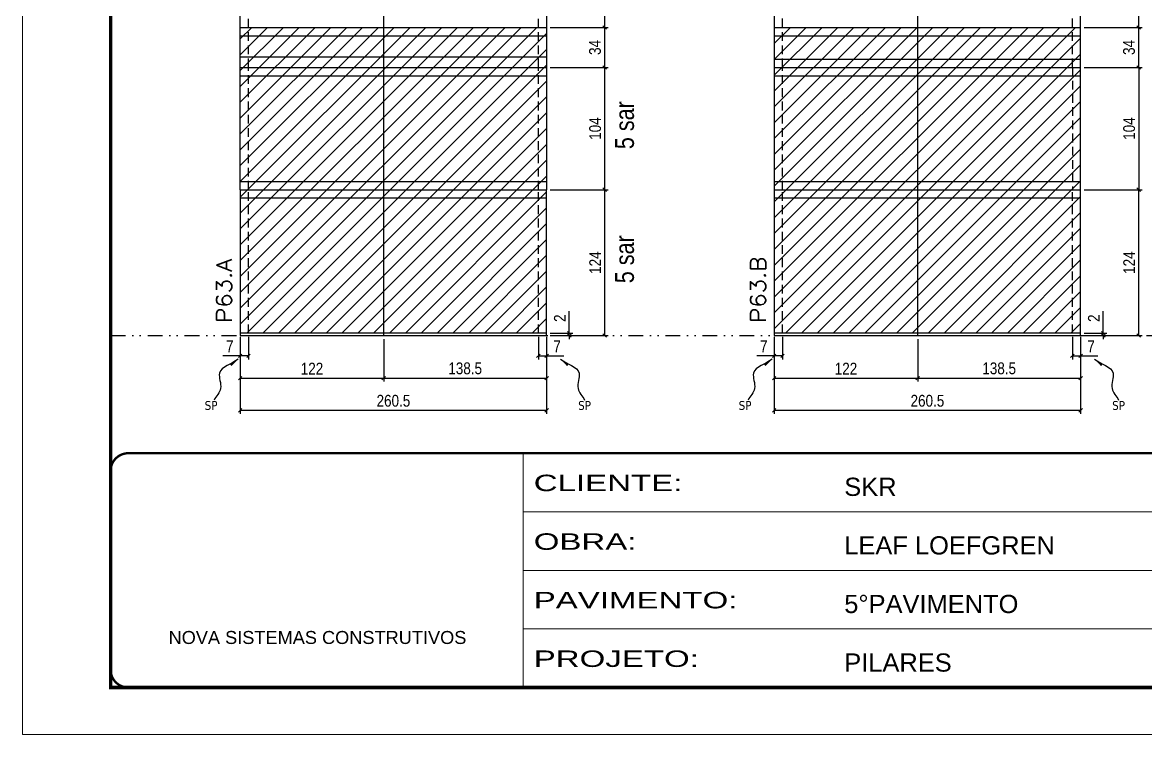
# Model space of a CAD drawing. Extents: x 14400 to 27878, y -21631 to 6985.
# Drawn here: x 16012 to 16967, y 1340 to 1946 of the extents above; entities that cross this region are included whole.
import ezdxf

# ---------------------------------------------------------------- set-up
doc = ezdxf.new("R2010")
doc.units = 0
for name, pattern in [('CONTINUO', [0]), ('DASHED', [0.75, 0.5, -0.25]), ('DIVIDE2', [0.625, 0.25, -0.125, 0, -0.125, 0, -0.125]), ('HIDDEN', [0.375, 0.25, -0.125])]:
    doc.linetypes.add(name, pattern=pattern)
for name, color, linetype in [('COTA', 241, 'Continuous'), ('NOMENCLATURA', 7, 'Continuous'), ('Nível', 160, 'Continuous'), ('Painéis', 200, 'Continuous'), ('SARR_2.2x7', 40, 'Continuous'), ('Sarrafo de Pressão', 42, 'HIDDEN'), ('texto', 7, 'Continuous')]:
    doc.layers.add(name, color=color, linetype=linetype)
for name, color, linetype, lineweight in [('Folhas', 255, 'Continuous', 9), ('Hachura', 251, 'Continuous', 9), ('SARRAFO DE PRESSAO', 251, 'DASHED', 9), ('Texto Seção', 7, 'Continuous', 15)]:
    doc.layers.add(name, color=color, linetype=linetype, lineweight=lineweight)
doc.styles.add('ARIAL', font='arial.ttf')
doc.styles.add('ARIAL_NARROW', font='ARIALN.TTF', dxfattribs={"height": 0.2})
doc.styles.add('COTA TECNICA', font='techl___.ttf', dxfattribs={"height": 10})
doc.styles.add('COTA TECNICA-50', font='techl___.ttf', dxfattribs={"height": 10})
doc.styles.add('REGUA-120', font='ROMANS.shx', dxfattribs={"height": 15})
doc.styles.get("Standard").update_dxf_attribs({"font": 'arial.ttf'})
doc.styles.add('Tecnologia', font='')
doc.styles.get('Tecnologia').set_extended_font_data('Forgotten Futurist')
doc.dimstyles.new('COTA PAINEL-50', dxfattribs={"dimtxt": 10, "dimasz": 3, "dimexe": 3, "dimexo": 3, "dimgap": 3, "dimtad": 1, "dimdec": 1, "dimzin": 12, "dimdsep": 46, "dimtxsty": 'COTA TECNICA-50', "dimblk1": 'OBLIQUE', "dimblk2": 'OBLIQUE', "dimsah": 1, "dimcen": 0.9, "dimclrd": 4, "dimclre": 4, "dimclrt": 240, "dimadec": 1, "dimazin": 3, "dimtfac": 1, "dimtdec": 1, "dimtmove": 0, "dimatfit": 3, "dimfxl": 1, "dimtolj": 1, "dimtzin": 12, "dimarcsym": 0})
doc.dimstyles.new('PAINEL', dxfattribs={"dimtxt": 10, "dimasz": 3, "dimexe": 3, "dimexo": 3, "dimgap": 3, "dimtad": 1, "dimdec": 1, "dimzin": 12, "dimdsep": 46, "dimtxsty": 'COTA TECNICA', "dimblk1": 'OBLIQUE', "dimblk2": 'OBLIQUE', "dimsah": 1, "dimcen": 0.9, "dimclrd": 4, "dimclre": 4, "dimclrt": 240, "dimadec": 1, "dimazin": 3, "dimtfac": 1, "dimtdec": 1, "dimtmove": 0, "dimatfit": 3, "dimfxl": 1, "dimtolj": 1, "dimtzin": 12, "dimarcsym": 0})
doc.dimstyles.get("Standard").update_dxf_attribs({"dimtxt": 0.18, "dimasz": 0.18, "dimexe": 0.18, "dimexo": 0.0625, "dimgap": 0.09, "dimtad": 0, "dimtih": 1, "dimtoh": 1, "dimdec": 4, "dimzin": 0, "dimdsep": 46, "dimtxsty": 'Standard', "dimcen": 0.09, "dimadec": 0, "dimazin": 0, "dimtfac": 1, "dimtdec": 4, "dimtofl": 0, "dimtmove": 0, "dimatfit": 3, "dimfxl": 1, "dimtolj": 1, "dimtzin": 0, "dimarcsym": 0})

# ---------------------------------------------------------------- blocks, each defined once
blk = doc.blocks.new('9999999999')
at = {"color": 30, "linetype": 'CONTINUO'}
for p, q in [((98564.56, 34230.21), (98564.56, 34429.45)), ((98564.56, 34379.64), (99583.98, 34379.64)), ((98564.56, 34329.83), (99487.98, 34329.83)), ((98564.56, 34280.02), (99487.98, 34280.02))]:
    blk.add_line(p, q, dxfattribs=at)
at = {"color": 30, "linetype": 'CONTINUO', "const_width": 2}
blk.add_lwpolyline([(99583.98, 34230.21), (99583.98, 34414.45, 0.414214), (99568.98, 34429.45), (98228.98, 34429.45, 0.414214), (98213.98, 34414.45), (98213.98, 34245.21, 0.414214), (98228.98, 34230.21), (99583.98, 34230.21)], format="xyb", dxfattribs=at)
at = {"layer": 'Folhas'}
blk.add_lwpolyline([(98138.98, 34190.21), (99623.98, 34190.21), (99623.98, 35240.21), (98138.98, 35240.21)], close=True, dxfattribs=at)
at = {"layer": 'Folhas', "color": 30, "const_width": 3}
blk.add_lwpolyline([(98213.98, 34230.21), (99583.98, 34230.21), (99583.98, 35200.21), (98213.98, 35200.21)], close=True, dxfattribs=at)
at = {"color": 7, "linetype": 'Continuous', "ltscale": 5, "style": 'ARIAL'}
for s, height, p in [('SKR', 15.483, (98837.68, 34393.13)), ('LEAF LOEFGREN', 15.4829, (98837.68, 34343.32)), ('5°PAVIMENTO', 15.4829, (98837.68, 34293.51)), ('NOVA SISTEMAS CONSTRUTIVOS', 11.0592, (98263.19, 34267.21)), ('PILARES', 15.483, (98837.68, 34243.7))]:
    blk.add_text(s, height=height, dxfattribs=at).set_placement(p)
at = {"layer": 'Folhas', "color": 7, "style": 'Tecnologia', "width": 1.5}
for s, p in [('CLIENTE:', (98573.65, 34397.17)), ('OBRA:', (98573.65, 34347.31)), ('PAVIMENTO:', (98573.65, 34297.5)), ('PROJETO:', (98573.65, 34247.69))]:
    blk.add_text(s, height=14, dxfattribs=at).set_placement(p)
blk = doc.blocks.new('_Oblique')
at = {"color": 0, "linetype": 'ByBlock', "lineweight": -2}
blk.add_line((-0.5, -0.5), (0.5, 0.5), dxfattribs=at)
blk = doc.blocks.new('*D844')
at = {"layer": 'COTA', "color": 4, "lineweight": -2, "transparency": 16777216}
for p, q in [((16651.13, 1678.71), (16651.13, 1613.09)), ((16911.63, 1678.71), (16911.63, 1613.09)), ((16911.63, 1616.09), (16651.13, 1616.09))]:
    blk.add_line(p, q, dxfattribs=at)
at = {"layer": 'Defpoints', "color": 0, "transparency": 16777216}
for p in [(16651.13, 1681.71), (16911.63, 1681.71), (16651.13, 1616.09)]:
    blk.add_point(p, dxfattribs=at)
at = {"layer": 'COTA', "color": 4, "lineweight": -2, "transparency": 16777216, "xscale": 3, "yscale": 3, "zscale": 3, "rotation": 180}
blk.add_blockref('_Oblique', (16651.13, 1616.09), dxfattribs=at)
at = {"layer": 'COTA', "color": 4, "lineweight": -2, "transparency": 16777216, "xscale": 3, "yscale": 3, "zscale": 3}
blk.add_blockref('_Oblique', (16911.63, 1616.09), dxfattribs=at)
at = {"layer": 'COTA', "color": 240, "transparency": 16777216, "insert": (16781.38, 1624.2), "char_height": 10, "attachment_point": 5, "style": 'COTA TECNICA'}
blk.add_mtext('\\A1;260.5', dxfattribs=at)
blk = doc.blocks.new('*D845')
at = {"layer": 'COTA', "color": 4, "lineweight": -2, "transparency": 16777216}
for p, q in [((16904.63, 1678.71), (16904.63, 1659.47)), ((16911.63, 1676.71), (16911.63, 1659.47)), ((16904.63, 1662.47), (16911.63, 1662.47)), ((16911.63, 1662.47), (16926.36, 1662.47))]:
    blk.add_line(p, q, dxfattribs=at)
at = {"layer": 'Defpoints', "color": 0, "transparency": 16777216}
for p in [(16904.63, 1681.71), (16911.63, 1679.71), (16911.63, 1662.47)]:
    blk.add_point(p, dxfattribs=at)
at = {"layer": 'COTA', "color": 4, "lineweight": -2, "transparency": 16777216, "xscale": 3, "yscale": 3, "zscale": 3, "rotation": 180}
blk.add_blockref('_Oblique', (16904.63, 1662.47), dxfattribs=at)
at = {"layer": 'COTA', "color": 4, "lineweight": -2, "transparency": 16777216, "xscale": 3, "yscale": 3, "zscale": 3}
blk.add_blockref('_Oblique', (16911.63, 1662.47), dxfattribs=at)
at = {"layer": 'COTA', "color": 240, "transparency": 16777216, "insert": (16920.49, 1670.54), "char_height": 10, "attachment_point": 5, "style": 'COTA TECNICA-50'}
blk.add_mtext('\\A1;7', dxfattribs=at)
blk = doc.blocks.new('*D846')
at = {"layer": 'COTA', "color": 4, "lineweight": -2, "transparency": 16777216}
for p, q in [((16651.13, 1676.71), (16651.13, 1659.47)), ((16658.13, 1678.71), (16658.13, 1659.47)), ((16651.13, 1662.47), (16636.4, 1662.47)), ((16658.13, 1662.47), (16651.13, 1662.47))]:
    blk.add_line(p, q, dxfattribs=at)
at = {"layer": 'Defpoints', "color": 0, "transparency": 16777216}
for p in [(16658.13, 1681.71), (16651.13, 1679.71), (16651.13, 1662.47)]:
    blk.add_point(p, dxfattribs=at)
at = {"layer": 'COTA', "color": 4, "lineweight": -2, "transparency": 16777216, "xscale": 3, "yscale": 3, "zscale": 3, "rotation": 180}
blk.add_blockref('_Oblique', (16651.13, 1662.47), dxfattribs=at)
at = {"layer": 'COTA', "color": 4, "lineweight": -2, "transparency": 16777216, "xscale": 3, "yscale": 3, "zscale": 3}
blk.add_blockref('_Oblique', (16658.13, 1662.47), dxfattribs=at)
at = {"layer": 'COTA', "color": 240, "transparency": 16777216, "insert": (16642.26, 1670.54), "char_height": 10, "attachment_point": 5, "style": 'COTA TECNICA-50'}
blk.add_mtext('\\A1;7', dxfattribs=at)
blk = doc.blocks.new('*D847')
at = {"layer": 'COTA', "color": 4, "lineweight": -2, "transparency": 16777216}
for p, q in [((16930.89, 1681.71), (16930.89, 1700.51)), ((16914.63, 1681.71), (16933.89, 1681.71)), ((16930.89, 1679.71), (16930.89, 1681.71)), ((16914.63, 1679.71), (16933.89, 1679.71)), ((16930.89, 1679.71), (16930.89, 1676.71))]:
    blk.add_line(p, q, dxfattribs=at)
at = {"layer": 'Defpoints', "color": 0, "transparency": 16777216}
for p in [(16911.63, 1681.71), (16911.63, 1679.71), (16930.89, 1679.71)]:
    blk.add_point(p, dxfattribs=at)
at = {"layer": 'COTA', "color": 4, "lineweight": -2, "transparency": 16777216, "xscale": 3, "yscale": 3, "zscale": 3}
for p, rotation in [((16930.89, 1681.71), 270), ((16930.89, 1679.71), 90)]:
    blk.add_blockref('_Oblique', p, dxfattribs=dict(at, rotation=rotation))
at = {"layer": 'COTA', "color": 240, "transparency": 16777216, "insert": (16922.89, 1694.46), "char_height": 10, "attachment_point": 5, "rotation": 90, "style": 'COTA TECNICA-50'}
blk.add_mtext('\\A1;2', dxfattribs=at)
blk = doc.blocks.new('*D859')
at = {"layer": 'COTA', "color": 4, "linetype": 'ByBlock', "lineweight": -2, "transparency": 16777216}
for p, q in [((16914.63, 1803.71), (16964, 1803.71)), ((16961, 1679.71), (16961, 1803.71)), ((16914.63, 1679.71), (16964, 1679.71))]:
    blk.add_line(p, q, dxfattribs=at)
at = {"layer": 'Defpoints', "color": 0, "linetype": 'ByBlock', "transparency": 16777216}
for p in [(16911.63, 1803.71), (16961, 1803.71), (16911.63, 1679.71)]:
    blk.add_point(p, dxfattribs=at)
at = {"layer": 'COTA', "color": 4, "linetype": 'ByBlock', "lineweight": -2, "transparency": 16777216, "xscale": 3, "yscale": 3, "zscale": 3}
for p, rotation in [((16961, 1803.71), 90), ((16961, 1679.71), 270)]:
    blk.add_blockref('_Oblique', p, dxfattribs=dict(at, rotation=rotation))
at = {"layer": 'COTA', "color": 240, "linetype": 'ByBlock', "transparency": 16777216, "insert": (16952.92, 1741.71), "char_height": 10, "attachment_point": 5, "rotation": 90, "style": 'COTA TECNICA'}
blk.add_mtext('\\A1;124', dxfattribs=at)
blk = doc.blocks.new('*D860')
at = {"layer": 'COTA', "color": 4, "lineweight": -2, "transparency": 16777216}
for p, q in [((16773.13, 1676.71), (16773.13, 1640.53)), ((16911.63, 1676.71), (16911.63, 1640.53)), ((16773.13, 1643.53), (16911.63, 1643.53))]:
    blk.add_line(p, q, dxfattribs=at)
at = {"layer": 'Defpoints', "color": 0, "transparency": 16777216}
for p in [(16773.13, 1679.71), (16911.63, 1679.71), (16911.63, 1643.53)]:
    blk.add_point(p, dxfattribs=at)
at = {"layer": 'COTA', "color": 4, "lineweight": -2, "transparency": 16777216, "xscale": 3, "yscale": 3, "zscale": 3, "rotation": 180}
blk.add_blockref('_Oblique', (16773.13, 1643.53), dxfattribs=at)
at = {"layer": 'COTA', "color": 4, "lineweight": -2, "transparency": 16777216, "xscale": 3, "yscale": 3, "zscale": 3}
blk.add_blockref('_Oblique', (16911.63, 1643.53), dxfattribs=at)
at = {"layer": 'COTA', "color": 240, "transparency": 16777216, "insert": (16842.38, 1651.77), "char_height": 10, "attachment_point": 5, "style": 'COTA TECNICA'}
blk.add_mtext('\\A1;138.5', dxfattribs=at)
blk = doc.blocks.new('*D861')
at = {"layer": 'COTA', "color": 4, "lineweight": -2, "transparency": 16777216}
for p, q in [((16651.13, 1676.71), (16651.13, 1640.53)), ((16773.13, 1676.71), (16773.13, 1640.53)), ((16651.13, 1643.53), (16773.13, 1643.53))]:
    blk.add_line(p, q, dxfattribs=at)
at = {"layer": 'Defpoints', "color": 0, "transparency": 16777216}
for p in [(16651.13, 1679.71), (16773.13, 1679.71), (16773.13, 1643.53)]:
    blk.add_point(p, dxfattribs=at)
at = {"layer": 'COTA', "color": 4, "lineweight": -2, "transparency": 16777216, "xscale": 3, "yscale": 3, "zscale": 3, "rotation": 180}
blk.add_blockref('_Oblique', (16651.13, 1643.53), dxfattribs=at)
at = {"layer": 'COTA', "color": 4, "lineweight": -2, "transparency": 16777216, "xscale": 3, "yscale": 3, "zscale": 3}
blk.add_blockref('_Oblique', (16773.13, 1643.53), dxfattribs=at)
at = {"layer": 'COTA', "color": 240, "transparency": 16777216, "insert": (16712.13, 1651.59), "char_height": 10, "attachment_point": 5, "style": 'COTA TECNICA'}
blk.add_mtext('\\A1;122', dxfattribs=at)
blk = doc.blocks.new('*D854')
at = {"layer": 'COTA', "color": 4, "lineweight": -2, "transparency": 16777216}
for p, q in [((16197.12, 1678.71), (16197.12, 1613.09)), ((16457.62, 1678.71), (16457.62, 1613.09)), ((16457.62, 1616.09), (16197.12, 1616.09))]:
    blk.add_line(p, q, dxfattribs=at)
at = {"layer": 'Defpoints', "color": 0, "transparency": 16777216}
for p in [(16197.12, 1681.71), (16457.62, 1681.71), (16197.12, 1616.09)]:
    blk.add_point(p, dxfattribs=at)
at = {"layer": 'COTA', "color": 4, "lineweight": -2, "transparency": 16777216, "xscale": 3, "yscale": 3, "zscale": 3, "rotation": 180}
blk.add_blockref('_Oblique', (16197.12, 1616.09), dxfattribs=at)
at = {"layer": 'COTA', "color": 4, "lineweight": -2, "transparency": 16777216, "xscale": 3, "yscale": 3, "zscale": 3}
blk.add_blockref('_Oblique', (16457.62, 1616.09), dxfattribs=at)
at = {"layer": 'COTA', "color": 240, "transparency": 16777216, "insert": (16327.37, 1624.2), "char_height": 10, "attachment_point": 5, "style": 'COTA TECNICA'}
blk.add_mtext('\\A1;260.5', dxfattribs=at)
blk = doc.blocks.new('*D855')
at = {"layer": 'COTA', "color": 4, "lineweight": -2, "transparency": 16777216}
for p, q in [((16450.62, 1678.71), (16450.62, 1659.47)), ((16457.62, 1676.71), (16457.62, 1659.47)), ((16450.62, 1662.47), (16457.62, 1662.47)), ((16457.62, 1662.47), (16472.35, 1662.47))]:
    blk.add_line(p, q, dxfattribs=at)
at = {"layer": 'Defpoints', "color": 0, "transparency": 16777216}
for p in [(16450.62, 1681.71), (16457.62, 1679.71), (16457.62, 1662.47)]:
    blk.add_point(p, dxfattribs=at)
at = {"layer": 'COTA', "color": 4, "lineweight": -2, "transparency": 16777216, "xscale": 3, "yscale": 3, "zscale": 3, "rotation": 180}
blk.add_blockref('_Oblique', (16450.62, 1662.47), dxfattribs=at)
at = {"layer": 'COTA', "color": 4, "lineweight": -2, "transparency": 16777216, "xscale": 3, "yscale": 3, "zscale": 3}
blk.add_blockref('_Oblique', (16457.62, 1662.47), dxfattribs=at)
at = {"layer": 'COTA', "color": 240, "transparency": 16777216, "insert": (16466.49, 1670.54), "char_height": 10, "attachment_point": 5, "style": 'COTA TECNICA-50'}
blk.add_mtext('\\A1;7', dxfattribs=at)
blk = doc.blocks.new('*D856')
at = {"layer": 'COTA', "color": 4, "lineweight": -2, "transparency": 16777216}
for p, q in [((16197.12, 1676.71), (16197.12, 1659.47)), ((16204.12, 1678.71), (16204.12, 1659.47)), ((16197.12, 1662.47), (16182.39, 1662.47)), ((16204.12, 1662.47), (16197.12, 1662.47))]:
    blk.add_line(p, q, dxfattribs=at)
at = {"layer": 'Defpoints', "color": 0, "transparency": 16777216}
for p in [(16204.12, 1681.71), (16197.12, 1679.71), (16197.12, 1662.47)]:
    blk.add_point(p, dxfattribs=at)
at = {"layer": 'COTA', "color": 4, "lineweight": -2, "transparency": 16777216, "xscale": 3, "yscale": 3, "zscale": 3, "rotation": 180}
blk.add_blockref('_Oblique', (16197.12, 1662.47), dxfattribs=at)
at = {"layer": 'COTA', "color": 4, "lineweight": -2, "transparency": 16777216, "xscale": 3, "yscale": 3, "zscale": 3}
blk.add_blockref('_Oblique', (16204.12, 1662.47), dxfattribs=at)
at = {"layer": 'COTA', "color": 240, "transparency": 16777216, "insert": (16188.25, 1670.54), "char_height": 10, "attachment_point": 5, "style": 'COTA TECNICA-50'}
blk.add_mtext('\\A1;7', dxfattribs=at)
blk = doc.blocks.new('*D857')
at = {"layer": 'COTA', "color": 4, "lineweight": -2, "transparency": 16777216}
for p, q in [((16476.88, 1681.71), (16476.88, 1700.51)), ((16460.62, 1681.71), (16479.88, 1681.71)), ((16476.88, 1679.71), (16476.88, 1681.71)), ((16460.62, 1679.71), (16479.88, 1679.71)), ((16476.88, 1679.71), (16476.88, 1676.71))]:
    blk.add_line(p, q, dxfattribs=at)
at = {"layer": 'Defpoints', "color": 0, "transparency": 16777216}
for p in [(16457.62, 1681.71), (16457.62, 1679.71), (16476.88, 1679.71)]:
    blk.add_point(p, dxfattribs=at)
at = {"layer": 'COTA', "color": 4, "lineweight": -2, "transparency": 16777216, "xscale": 3, "yscale": 3, "zscale": 3}
for p, rotation in [((16476.88, 1681.71), 270), ((16476.88, 1679.71), 90)]:
    blk.add_blockref('_Oblique', p, dxfattribs=dict(at, rotation=rotation))
at = {"layer": 'COTA', "color": 240, "transparency": 16777216, "insert": (16468.88, 1694.46), "char_height": 10, "attachment_point": 5, "rotation": 90, "style": 'COTA TECNICA-50'}
blk.add_mtext('\\A1;2', dxfattribs=at)
blk = doc.blocks.new('*D863')
at = {"layer": 'COTA', "color": 4, "lineweight": -2, "transparency": 16777216}
for p, q in [((16319.12, 1676.71), (16319.12, 1640.53)), ((16457.62, 1676.71), (16457.62, 1640.53)), ((16319.12, 1643.53), (16457.62, 1643.53))]:
    blk.add_line(p, q, dxfattribs=at)
at = {"layer": 'Defpoints', "color": 0, "transparency": 16777216}
for p in [(16319.12, 1679.71), (16457.62, 1679.71), (16457.62, 1643.53)]:
    blk.add_point(p, dxfattribs=at)
at = {"layer": 'COTA', "color": 4, "lineweight": -2, "transparency": 16777216, "xscale": 3, "yscale": 3, "zscale": 3, "rotation": 180}
blk.add_blockref('_Oblique', (16319.12, 1643.53), dxfattribs=at)
at = {"layer": 'COTA', "color": 4, "lineweight": -2, "transparency": 16777216, "xscale": 3, "yscale": 3, "zscale": 3}
blk.add_blockref('_Oblique', (16457.62, 1643.53), dxfattribs=at)
at = {"layer": 'COTA', "color": 240, "transparency": 16777216, "insert": (16388.37, 1651.77), "char_height": 10, "attachment_point": 5, "style": 'COTA TECNICA'}
blk.add_mtext('\\A1;138.5', dxfattribs=at)
blk = doc.blocks.new('*D864')
at = {"layer": 'COTA', "color": 4, "lineweight": -2, "transparency": 16777216}
for p, q in [((16197.12, 1676.71), (16197.12, 1640.53)), ((16319.12, 1676.71), (16319.12, 1640.53)), ((16197.12, 1643.53), (16319.12, 1643.53))]:
    blk.add_line(p, q, dxfattribs=at)
at = {"layer": 'Defpoints', "color": 0, "transparency": 16777216}
for p in [(16197.12, 1679.71), (16319.12, 1679.71), (16319.12, 1643.53)]:
    blk.add_point(p, dxfattribs=at)
at = {"layer": 'COTA', "color": 4, "lineweight": -2, "transparency": 16777216, "xscale": 3, "yscale": 3, "zscale": 3, "rotation": 180}
blk.add_blockref('_Oblique', (16197.12, 1643.53), dxfattribs=at)
at = {"layer": 'COTA', "color": 4, "lineweight": -2, "transparency": 16777216, "xscale": 3, "yscale": 3, "zscale": 3}
blk.add_blockref('_Oblique', (16319.12, 1643.53), dxfattribs=at)
at = {"layer": 'COTA', "color": 240, "transparency": 16777216, "insert": (16258.12, 1651.59), "char_height": 10, "attachment_point": 5, "style": 'COTA TECNICA'}
blk.add_mtext('\\A1;122', dxfattribs=at)
blk = doc.blocks.new('*D865')
at = {"layer": 'COTA', "color": 4, "lineweight": -2, "transparency": 16777216}
for p, q in [((16460.62, 1803.71), (16509.99, 1803.71)), ((16506.99, 1679.71), (16506.99, 1803.71)), ((16460.62, 1679.71), (16509.99, 1679.71))]:
    blk.add_line(p, q, dxfattribs=at)
at = {"layer": 'Defpoints', "color": 0, "transparency": 16777216}
for p in [(16457.62, 1803.71), (16506.99, 1803.71), (16457.62, 1679.71)]:
    blk.add_point(p, dxfattribs=at)
at = {"layer": 'COTA', "color": 4, "lineweight": -2, "transparency": 16777216, "xscale": 3, "yscale": 3, "zscale": 3}
for p, rotation in [((16506.99, 1803.71), 90), ((16506.99, 1679.71), 270)]:
    blk.add_blockref('_Oblique', p, dxfattribs=dict(at, rotation=rotation))
at = {"layer": 'COTA', "color": 240, "transparency": 16777216, "insert": (16498.91, 1741.71), "char_height": 10, "attachment_point": 5, "rotation": 90, "style": 'COTA TECNICA'}
blk.add_mtext('\\A1;124', dxfattribs=at)
blk = doc.blocks.new('*D867')
at = {"layer": 'COTA', "color": 4, "lineweight": -2, "transparency": 16777216}
for p, q in [((16460.62, 1907.71), (16509.99, 1907.71)), ((16506.99, 1803.71), (16506.99, 1907.71)), ((16460.62, 1803.71), (16509.99, 1803.71))]:
    blk.add_line(p, q, dxfattribs=at)
at = {"layer": 'Defpoints', "color": 0, "transparency": 16777216}
for p in [(16457.62, 1907.71), (16506.99, 1907.71), (16457.62, 1803.71)]:
    blk.add_point(p, dxfattribs=at)
at = {"layer": 'COTA', "color": 4, "lineweight": -2, "transparency": 16777216, "xscale": 3, "yscale": 3, "zscale": 3}
for p, rotation in [((16506.99, 1907.71), 90), ((16506.99, 1803.71), 270)]:
    blk.add_blockref('_Oblique', p, dxfattribs=dict(at, rotation=rotation))
at = {"layer": 'COTA', "color": 240, "transparency": 16777216, "insert": (16498.88, 1855.71), "char_height": 10, "attachment_point": 5, "rotation": 90, "style": 'COTA TECNICA'}
blk.add_mtext('\\A1;104', dxfattribs=at)
blk = doc.blocks.new('*D873')
at = {"layer": 'COTA', "color": 4, "lineweight": -2, "transparency": 16777216}
for p, q in [((16914.63, 1907.71), (16964, 1907.71)), ((16961, 1907.71), (16961, 1803.71)), ((16914.63, 1803.71), (16964, 1803.71))]:
    blk.add_line(p, q, dxfattribs=at)
at = {"layer": 'Defpoints', "color": 0, "transparency": 16777216}
for p in [(16911.63, 1907.71), (16911.63, 1803.71), (16961, 1803.71)]:
    blk.add_point(p, dxfattribs=at)
at = {"layer": 'COTA', "color": 4, "lineweight": -2, "transparency": 16777216, "xscale": 3, "yscale": 3, "zscale": 3}
for p, rotation in [((16961, 1907.71), 90), ((16961, 1803.71), 270)]:
    blk.add_blockref('_Oblique', p, dxfattribs=dict(at, rotation=rotation))
at = {"layer": 'COTA', "color": 240, "transparency": 16777216, "insert": (16952.89, 1855.71), "char_height": 10, "attachment_point": 5, "rotation": 90, "style": 'COTA TECNICA'}
blk.add_mtext('\\A1;104', dxfattribs=at)
blk = doc.blocks.new('*D1731')
at = {"layer": 'COTA', "color": 4, "lineweight": -2, "transparency": 16777216}
for p, q in [((16460.62, 2032.71), (16509.99, 2032.71)), ((16506.99, 1941.71), (16506.99, 2032.71)), ((16460.62, 1941.71), (16509.99, 1941.71))]:
    blk.add_line(p, q, dxfattribs=at)
at = {"layer": 'Defpoints', "color": 0, "transparency": 16777216}
for p in [(16457.62, 2032.71), (16506.99, 2032.71), (16457.62, 1941.71)]:
    blk.add_point(p, dxfattribs=at)
at = {"layer": 'COTA', "color": 4, "lineweight": -2, "transparency": 16777216, "xscale": 3, "yscale": 3, "zscale": 3}
for p, rotation in [((16506.99, 2032.71), 90), ((16506.99, 1941.71), 270)]:
    blk.add_blockref('_Oblique', p, dxfattribs=dict(at, rotation=rotation))
at = {"layer": 'COTA', "color": 240, "transparency": 16777216, "insert": (16498.9, 1987.21), "char_height": 10, "attachment_point": 5, "rotation": 90, "style": 'COTA TECNICA'}
blk.add_mtext('\\A1;91', dxfattribs=at)
blk = doc.blocks.new('*D3935')
at = {"layer": 'COTA', "color": 4, "lineweight": -2, "transparency": 16777216}
for p, q in [((16460.62, 1941.71), (16509.99, 1941.71)), ((16506.99, 1907.71), (16506.99, 1941.71)), ((16460.62, 1907.71), (16509.99, 1907.71))]:
    blk.add_line(p, q, dxfattribs=at)
at = {"layer": 'Defpoints', "color": 0, "transparency": 16777216}
for p in [(16457.62, 1941.71), (16506.99, 1941.71), (16457.62, 1907.71)]:
    blk.add_point(p, dxfattribs=at)
at = {"layer": 'COTA', "color": 4, "lineweight": -2, "transparency": 16777216, "xscale": 3, "yscale": 3, "zscale": 3}
for p, rotation in [((16506.99, 1941.71), 90), ((16506.99, 1907.71), 270)]:
    blk.add_blockref('_Oblique', p, dxfattribs=dict(at, rotation=rotation))
at = {"layer": 'COTA', "color": 240, "transparency": 16777216, "insert": (16498.77, 1924.71), "char_height": 10, "attachment_point": 5, "rotation": 90, "style": 'COTA TECNICA'}
blk.add_mtext('\\A1;34', dxfattribs=at)
blk = doc.blocks.new('*D3936')
at = {"layer": 'COTA', "color": 4, "lineweight": -2, "transparency": 16777216}
for p, q in [((16914.63, 1941.71), (16964, 1941.71)), ((16961, 1907.71), (16961, 1941.71)), ((16914.63, 1907.71), (16964, 1907.71))]:
    blk.add_line(p, q, dxfattribs=at)
at = {"layer": 'Defpoints', "color": 0, "transparency": 16777216}
for p in [(16911.63, 1941.71), (16961, 1941.71), (16911.63, 1907.71)]:
    blk.add_point(p, dxfattribs=at)
at = {"layer": 'COTA', "color": 4, "lineweight": -2, "transparency": 16777216, "xscale": 3, "yscale": 3, "zscale": 3}
for p, rotation in [((16961, 1941.71), 90), ((16961, 1907.71), 270)]:
    blk.add_blockref('_Oblique', p, dxfattribs=dict(at, rotation=rotation))
at = {"layer": 'COTA', "color": 240, "transparency": 16777216, "insert": (16952.78, 1924.71), "char_height": 10, "attachment_point": 5, "rotation": 90, "style": 'COTA TECNICA'}
blk.add_mtext('\\A1;34', dxfattribs=at)
blk = doc.blocks.new('*D3937')
at = {"layer": 'COTA', "color": 4, "lineweight": -2, "transparency": 16777216}
for p, q in [((16880.65, 2063.71), (16964, 2063.71)), ((16961, 1941.71), (16961, 2063.71)), ((16914.63, 1941.71), (16964, 1941.71))]:
    blk.add_line(p, q, dxfattribs=at)
at = {"layer": 'Defpoints', "color": 0, "transparency": 16777216}
for p in [(16877.65, 2063.71), (16961, 2063.71), (16911.63, 1941.71)]:
    blk.add_point(p, dxfattribs=at)
at = {"layer": 'COTA', "color": 4, "lineweight": -2, "transparency": 16777216, "xscale": 3, "yscale": 3, "zscale": 3}
for p, rotation in [((16961, 2063.71), 90), ((16961, 1941.71), 270)]:
    blk.add_blockref('_Oblique', p, dxfattribs=dict(at, rotation=rotation))
at = {"layer": 'COTA', "color": 240, "transparency": 16777216, "insert": (16952.94, 2002.71), "char_height": 10, "attachment_point": 5, "rotation": 90, "style": 'COTA TECNICA'}
blk.add_mtext('\\A1;122', dxfattribs=at)

msp = doc.modelspace()

# ---------------------------------------------------------------- hatches: boundary and pattern name
at = {"layer": 'Hachura', "linetype": 'ByBlock'}
h = msp.add_hatch(dxfattribs=at)
h.set_pattern_fill('ANSI31', color=256, scale=3)
h.paths.add_polyline_path([(16319.12, 1941.71), (16197.12, 1941.71), (16197.12, 1907.71), (16319.12, 1907.71)])
h.paths.add_polyline_path([(16457.62, 1941.71), (16319.12, 1941.71), (16319.12, 1907.71), (16457.62, 1907.71)])
h.paths.add_polyline_path([(16457.62, 1907.71), (16319.12, 1907.71), (16319.12, 1803.71), (16457.62, 1803.71)])
h.paths.add_polyline_path([(16319.12, 1907.71), (16197.12, 1907.71), (16197.12, 1803.71), (16319.12, 1803.71)])
h.paths.add_polyline_path([(16319.12, 1803.71), (16197.12, 1803.71), (16197.12, 1681.71), (16319.12, 1681.71)])
h.paths.add_polyline_path([(16457.62, 1803.71), (16319.12, 1803.71), (16319.12, 1681.71), (16457.62, 1681.71)])
h.paths.add_polyline_path([(16773.13, 1803.71), (16651.13, 1803.71), (16651.13, 1681.71), (16773.13, 1681.71)])
h.paths.add_polyline_path([(16911.63, 1803.71), (16773.13, 1803.71), (16773.13, 1681.71), (16911.63, 1681.71)])
h.paths.add_polyline_path([(16911.63, 1907.71), (16773.13, 1907.71), (16773.13, 1803.71), (16911.63, 1803.71)])
h.paths.add_polyline_path([(16773.13, 1907.71), (16651.13, 1907.71), (16651.13, 1803.71), (16773.13, 1803.71)])
h.paths.add_polyline_path([(16773.13, 1941.71), (16651.13, 1941.71), (16651.13, 1907.71), (16773.13, 1907.71)])
h.paths.add_polyline_path([(16911.63, 1941.71), (16773.13, 1941.71), (16773.13, 1907.71), (16911.63, 1907.71)])

# ---------------------------------------------------------------- linework, layer by layer
at = {"layer": 'Nível', "color": 4, "linetype": 'DIVIDE2', "ltscale": 50}
msp.add_line((16086.97, 1679.71), (17456.97, 1679.71), dxfattribs=at)
at = {"layer": 'Painéis'}
for p, q in [((16319.12, 1679.71), (16319.12, 2110.71)), ((16651.13, 2096.71), (16651.13, 1681.71)), ((16773.13, 1679.71), (16773.13, 2063.71)), ((16197.12, 1907.71), (16197.12, 2046.71)), ((16457.62, 2046.71), (16457.62, 1803.71)), ((16911.63, 1681.71), (16911.63, 1957.71)), ((16197.12, 1941.71), (16457.62, 1941.71)), ((16651.13, 1941.71), (16911.63, 1941.71)), ((16197.12, 1907.71), (16457.62, 1907.71)), ((16197.12, 1803.71), (16197.12, 1907.71)), ((16651.13, 1907.71), (16911.63, 1907.71)), ((16197.12, 1803.71), (16457.62, 1803.71)), ((16197.12, 1803.71), (16197.12, 1681.71)), ((16457.62, 1681.71), (16457.62, 1803.71)), ((16651.13, 1803.71), (16911.63, 1803.71))]:
    msp.add_line(p, q, dxfattribs=at)
for points in [[(16457.62, 1681.71), (16197.12, 1681.71), (16197.12, 1679.71), (16457.62, 1679.71)], [(16911.63, 1681.71), (16651.13, 1681.71), (16651.13, 1679.71), (16911.63, 1679.71)]]:
    msp.add_lwpolyline(points, close=True, dxfattribs=at)
at = {"layer": 'SARR_2.2x7'}
for p, q in [((16197.12, 1934.71), (16457.62, 1934.71)), ((16651.13, 1934.71), (16911.63, 1934.71)), ((16197.12, 1916.71), (16457.62, 1916.71)), ((16651.13, 1914.71), (16911.63, 1914.71)), ((16197.12, 1900.71), (16457.62, 1900.71)), ((16651.13, 1900.71), (16911.63, 1900.71)), ((16197.12, 1810.71), (16457.62, 1810.71)), ((16651.13, 1810.71), (16911.63, 1810.71)), ((16197.12, 1796.71), (16457.62, 1796.71)), ((16651.13, 1796.71), (16911.63, 1796.71))]:
    msp.add_line(p, q, dxfattribs=at)
at = {"layer": 'Sarrafo de Pressão', "ltscale": 30}
for p, q in [((16658.13, 1941.71), (16658.13, 2096.71)), ((16204.12, 1907.71), (16204.12, 2032.71)), ((16450.62, 1907.71), (16450.62, 2032.71)), ((16904.63, 1941.71), (16904.63, 1957.71)), ((16658.13, 1907.71), (16658.13, 1941.71)), ((16904.63, 1907.71), (16904.63, 1941.71)), ((16204.12, 1803.71), (16204.12, 1907.71)), ((16450.62, 1803.71), (16450.62, 1907.71)), ((16658.13, 1803.71), (16658.13, 1907.71)), ((16904.63, 1907.71), (16904.63, 1803.71)), ((16204.12, 1681.71), (16204.12, 1803.71)), ((16450.62, 1681.71), (16450.62, 1803.71)), ((16658.13, 1681.71), (16658.13, 1803.71)), ((16904.63, 1681.71), (16904.63, 1803.71))]:
    msp.add_line(p, q, dxfattribs=at)

# ---------------------------------------------------------------- block references
at = {"layer": 'SARRAFO DE PRESSAO', "color": 6, "linetype": 'ByBlock'}
msp.add_blockref('9999999999', (-82127.01, -32849.78), dxfattribs=at)

# ---------------------------------------------------------------- texts
at = {"layer": 'NOMENCLATURA', "style": 'ARIAL_NARROW'}
for p in [(16531.86, 1838.23), (16531.86, 1724.23)]:
    msp.add_text('5 sar', height=16, rotation=90, dxfattribs=at).set_placement(p)
at = {"layer": 'texto', "color": 0, "char_height": 7.5, "attachment_point": 5}
for insert in [(16172.34, 1620.22), (16489.87, 1620.22), (16626.35, 1620.22), (16943.88, 1620.22)]:
    msp.add_mtext('{\\fTahoma|b0|i0|c0|p34;\\C4;SP}', dxfattribs=dict(at, insert=insert))
at = {"layer": 'Texto Seção', "style": 'REGUA-120', "width": 1.1}
for s, p in [('P63.A', (16189.87, 1690.47)), ('P63.B', (16643.88, 1690.47))]:
    msp.add_text(s, height=13, rotation=90, dxfattribs=at).set_placement(p)

# ---------------------------------------------------------------- dimensions: what is measured, and where the dimension line sits
at = {"layer": 'COTA'}
for base, p1, p2, angle, dimstyle, picture, middle in [((16961, 2063.71), (16911.63, 1941.71), (16877.65, 2063.71), 90, 'PAINEL', '*D3937', (16952.94, 2002.71)), ((16506.99, 2032.71), (16457.62, 1941.71), (16457.62, 2032.71), 90, 'PAINEL', '*D1731', (16498.9, 1987.21)), ((16506.99, 1941.71), (16457.62, 1907.71), (16457.62, 1941.71), 90, 'PAINEL', '*D3935', (16498.77, 1924.71)), ((16961, 1941.71), (16911.63, 1907.71), (16911.63, 1941.71), 90, 'PAINEL', '*D3936', (16952.78, 1924.71)), ((16506.99, 1907.71), (16457.62, 1803.71), (16457.62, 1907.71), 90, 'PAINEL', '*D867', (16498.88, 1855.71)), ((16961, 1803.71), (16911.63, 1907.71), (16911.63, 1803.71), 90, 'PAINEL', '*D873', (16952.89, 1855.71)), ((16506.99, 1803.71), (16457.62, 1679.71), (16457.62, 1803.71), 90, 'PAINEL', '*D865', (16498.91, 1741.71)), ((16197.12, 1662.47), (16204.12, 1681.71), (16197.12, 1679.71), 180, 'COTA PAINEL-50', '*D856', (16188.25, 1670.54)), ((16651.13, 1662.47), (16658.13, 1681.71), (16651.13, 1679.71), 180, 'COTA PAINEL-50', '*D846', (16642.26, 1670.54))]:
    dim = msp.add_linear_dim(base=base, p1=p1, p2=p2, angle=angle, dimstyle=dimstyle, dxfattribs=at)
    dim.commit()
    dim.dimension.update_dxf_attribs({"geometry": picture, "text_midpoint": middle})
at = {"layer": 'COTA', "linetype": 'ByBlock'}
dim = msp.add_aligned_dim(p1=(16911.63, 1679.71), p2=(16911.63, 1803.71), distance=-49.37, dimstyle='PAINEL', dxfattribs=at)
dim.commit()
dim.dimension.update_dxf_attribs({"geometry": '*D859', "text_midpoint": (16952.92, 1741.71)})
at = {"layer": 'COTA'}
for base, p1, p2, picture, middle in [((16476.88, 1679.71), (16457.62, 1681.71), (16457.62, 1679.71), '*D857', (16476.88, 1694.46)), ((16930.89, 1679.71), (16911.63, 1681.71), (16911.63, 1679.71), '*D847', (16930.89, 1694.46))]:
    dim = msp.add_linear_dim(base=base, p1=p1, p2=p2, angle=90, dimstyle='COTA PAINEL-50', dxfattribs=at)
    dim.commit()
    dim.dimension.update_dxf_attribs({"geometry": picture, "text_midpoint": middle, "dimtype": 160})
for base, p1, p2, picture, middle in [((16197.12, 1616.09), (16457.62, 1681.71), (16197.12, 1681.71), '*D854', (16327.37, 1624.2)), ((16651.13, 1616.09), (16911.63, 1681.71), (16651.13, 1681.71), '*D844', (16781.38, 1624.2))]:
    dim = msp.add_linear_dim(base=base, p1=p1, p2=p2, angle=180, dimstyle='PAINEL', override={"dimarcsym": 2}, dxfattribs=at)
    dim.commit()
    dim.dimension.update_dxf_attribs({"geometry": picture, "text_midpoint": middle})
for base, p1, p2, dimstyle, picture, middle in [((16457.62, 1662.47), (16450.62, 1681.71), (16457.62, 1679.71), 'COTA PAINEL-50', '*D855', (16466.49, 1670.54)), ((16911.63, 1662.47), (16904.63, 1681.71), (16911.63, 1679.71), 'COTA PAINEL-50', '*D845', (16920.49, 1670.54)), ((16319.12, 1643.53), (16197.12, 1679.71), (16319.12, 1679.71), 'PAINEL', '*D864', (16258.12, 1651.59)), ((16773.13, 1643.53), (16651.13, 1679.71), (16773.13, 1679.71), 'PAINEL', '*D861', (16712.13, 1651.59))]:
    dim = msp.add_linear_dim(base=base, p1=p1, p2=p2, dimstyle=dimstyle, dxfattribs=at)
    dim.commit()
    dim.dimension.update_dxf_attribs({"geometry": picture, "text_midpoint": middle})
for base, p1, p2, picture, middle in [((16457.62, 1643.53), (16319.12, 1679.71), (16457.62, 1679.71), '*D863', (16388.37, 1651.77)), ((16911.63, 1643.53), (16773.13, 1679.71), (16911.63, 1679.71), '*D860', (16842.38, 1651.77))]:
    dim = msp.add_linear_dim(base=base, p1=p1, p2=p2, dimstyle='PAINEL', override={"dimtmove": 1}, dxfattribs=at)
    dim.commit()
    dim.dimension.update_dxf_attribs({"geometry": picture, "text_midpoint": middle})

# ---------------------------------------------------------------- leaders
at = {"layer": 'COTA', "path_type": 1}
for points in [[(16195.29, 1659.53), (16179.51, 1647.69), (16180.43, 1634.69), (16174.88, 1624.91)], [(16469.45, 1659.53), (16485.23, 1647.69), (16484.31, 1634.69), (16489.86, 1624.91)], [(16649.3, 1659.53), (16633.52, 1647.69), (16634.44, 1634.69), (16628.89, 1624.91)], [(16923.46, 1659.53), (16939.24, 1647.69), (16938.32, 1634.69), (16943.87, 1624.91)]]:
    msp.add_leader(points, dimstyle='Standard', override={"dimasz": 8}, dxfattribs=at)

doc.saveas('drawing.dxf')
